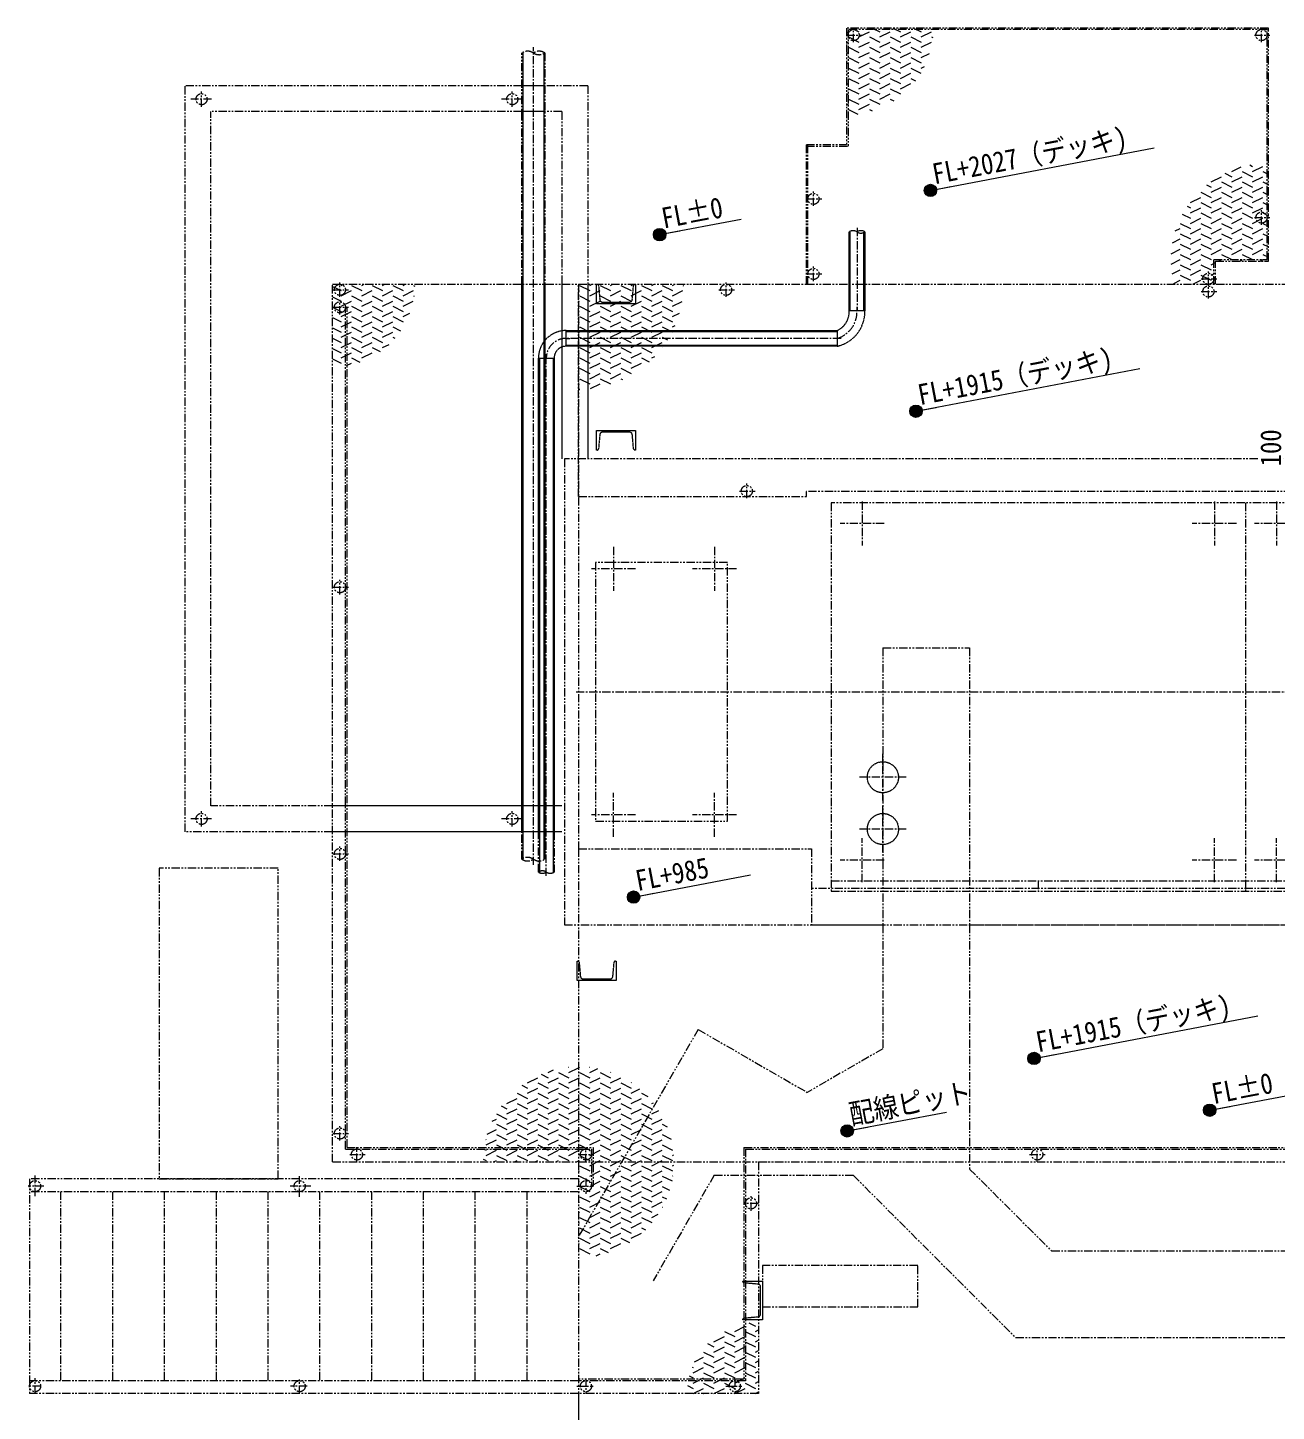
# Model space of a CAD drawing. Header units: millimetres. Extents: x -211 to 45495, y 24 to 52952.
# Drawn here: x 611 to 5433, y 37736 to 43081 of the extents above; entities that cross this region are included whole.
import ezdxf

# ---------------------------------------------------------------- set-up
doc = ezdxf.new("R2010")
doc.units = ezdxf.units.MM
for name, pattern in [('CENTER', [50.7, 31.8, -6.3, 6.3, -6.3]), ('DASHED', [4, 3, -1]), ('PHANTOM', [63.3, 31.8, -6.3, 6.3, -6.3, 6.3, -6.3])]:
    doc.linetypes.add(name, pattern=pattern)
doc.layers.add('Layer2', color=7, linetype='Continuous')
doc.styles.add('ＭＳ 明朝', font='')
doc.styles.get('ＭＳ 明朝').set_extended_font_data('ＭＳ 明朝')

# ---------------------------------------------------------------- blocks, each defined once
blk = doc.blocks.new('BLKF037')
at = {"layer": 'Layer2', "color": 7, "linetype": 'CENTER', "lineweight": 13}
for p, q in [((3913.8, 40095.5), (3913.8, 40275.5)), ((4003.8, 40185.5), (3823.8, 40185.5))]:
    blk.add_line(p, q, dxfattribs=at)
at = {"layer": 'Layer2', "color": 7, "linetype": 'DASHED', "lineweight": 13}
blk.add_circle((3913.8, 40185.5), 60, dxfattribs=at)
blk = doc.blocks.new('BLKF038')
at = {"layer": 'Layer2', "color": 7, "linetype": 'CENTER', "lineweight": 13}
for p, q in [((3913.8, 39895.5), (3913.8, 40075.5)), ((4003.8, 39985.5), (3823.8, 39985.5))]:
    blk.add_line(p, q, dxfattribs=at)
at = {"layer": 'Layer2', "color": 7, "linetype": 'DASHED', "lineweight": 13}
blk.add_circle((3913.8, 39985.5), 60, dxfattribs=at)
blk = doc.blocks.new('BLKF036')
at = {"layer": 'Layer2', "color": 7, "linetype": 'PHANTOM', "lineweight": 13}
for p, q in [((6513.8, 41245.5), (3713.8, 41245.5)), ((3713.8, 41245.5), (3713.8, 39745.5)), ((5313.8, 41245.5), (5313.8, 39745.5)), ((6513.8, 39745.5), (6513.8, 41245.5)), ((3313.8, 41015.5), (2803.8, 41015.5)), ((2803.8, 41015.5), (2803.8, 40015.5)), ((3313.8, 40015.5), (3313.8, 41015.5)), ((2803.8, 40015.5), (3313.8, 40015.5)), ((3713.8, 39785.5), (6513.8, 39785.5)), ((4513.8, 39785.5), (4513.8, 39745.5)), ((5913.8, 39785.5), (5913.8, 39745.5)), ((3713.8, 39745.5), (6513.8, 39745.5))]:
    blk.add_line(p, q, dxfattribs=at)
at = {"layer": 'Layer2', "color": 7, "linetype": 'CENTER', "lineweight": 13}
for p, q in [((3833.8, 41250.5), (3833.8, 41080.5)), ((5193.8, 41250.5), (5193.8, 41080.5)), ((5433.8, 41250.5), (5433.8, 41080.5)), ((6393.8, 41250.5), (6393.8, 41080.5)), ((3918.8, 41165.5), (3748.8, 41165.5)), ((5278.8, 41165.5), (5108.8, 41165.5)), ((5518.8, 41165.5), (5348.8, 41165.5)), ((6478.8, 41165.5), (6308.8, 41165.5)), ((2873.8, 41075.5), (2873.8, 40905.5)), ((3263.8, 41075.5), (3263.8, 40905.5)), ((2958.8, 40990.5), (2788.8, 40990.5)), ((3348.8, 40990.5), (3178.8, 40990.5)), ((2728.8, 40515.5), (6588.8, 40515.5)), ((2873.8, 39955.5), (2873.8, 40125.5)), ((3263.8, 39955.5), (3263.8, 40125.5)), ((2958.8, 40040.5), (2788.8, 40040.5)), ((3348.8, 40040.5), (3178.8, 40040.5)), ((3833.8, 39780.5), (3833.8, 39950.5)), ((5193.8, 39780.5), (5193.8, 39950.5)), ((5433.8, 39780.5), (5433.8, 39950.5)), ((6393.8, 39780.5), (6393.8, 39950.5)), ((3918.8, 39865.5), (3748.8, 39865.5)), ((5278.8, 39865.5), (5108.8, 39865.5)), ((5518.8, 39865.5), (5348.8, 39865.5)), ((6478.8, 39865.5), (6308.8, 39865.5))]:
    blk.add_line(p, q, dxfattribs=at)
for name in ['BLKF037', 'BLKF038']:
    blk.add_blockref(name, (0, 0), dxfattribs=at)
blk = doc.blocks.new('FXTIP_BLACKDOT_S')
at = {"color": 0, "linetype": 'Continuous', "lineweight": -2}
blk.add_line((0, 0), (-1, 0), dxfattribs=at)
blk.add_lwpolyline([(-0.15, 0, 0.3, 0.3, 1), (0.15, 0, 0.3, 0.3, 1)], format="xyseb", close=True, dxfattribs=at)
blk.add_circle((0, 0), 0.3, dxfattribs=at)
blk = doc.blocks.new('BLKF2461')
at = {"layer": 'Layer2', "color": 4, "linetype": 'Continuous', "lineweight": 25}
for q in [(8928.8, 41322), (7085.3, 41155.5)]:
    blk.add_line((8928.8, 41155.5), q, dxfattribs=at)
at = {"layer": 'Layer2', "color": 7, "linetype": 'Continuous', "lineweight": 13}
for p, q in [((7105.1, 41155.5), (7147.5, 41198)), ((7155.1, 41155.5), (7197.5, 41198)), ((7205.1, 41155.5), (7247.5, 41198)), ((7255.1, 41155.5), (7297.5, 41198)), ((7305.1, 41155.5), (7347.5, 41198)), ((7355.1, 41155.5), (7397.5, 41198)), ((7405.1, 41155.5), (7447.5, 41198)), ((7455.1, 41155.5), (7497.5, 41198)), ((7505.1, 41155.5), (7547.5, 41198)), ((7555.1, 41155.5), (7597.5, 41198)), ((7605.1, 41155.5), (7647.5, 41198)), ((7655.1, 41155.5), (7697.5, 41198)), ((7705.1, 41155.5), (7747.5, 41198)), ((7755.1, 41155.5), (7797.5, 41198)), ((7805.1, 41155.5), (7847.5, 41198)), ((7855.1, 41155.5), (7897.5, 41198)), ((7905.1, 41155.5), (7947.5, 41198)), ((7955.1, 41155.5), (7997.5, 41198)), ((8005.1, 41155.5), (8047.5, 41198)), ((8055.1, 41155.5), (8097.5, 41198)), ((8105.1, 41155.5), (8147.5, 41198)), ((8155.1, 41155.5), (8197.5, 41198)), ((8205.1, 41155.5), (8247.5, 41198)), ((8255.1, 41155.5), (8297.5, 41198)), ((8305.1, 41155.5), (8347.5, 41198)), ((8355.1, 41155.5), (8397.5, 41198)), ((8405.1, 41155.5), (8447.5, 41198)), ((8455.1, 41155.5), (8497.5, 41198)), ((8505.1, 41155.5), (8547.5, 41198)), ((8555.1, 41155.5), (8597.5, 41198)), ((8605.1, 41155.5), (8647.5, 41198)), ((8655.1, 41155.5), (8697.5, 41198)), ((8705.1, 41155.5), (8747.5, 41198)), ((8755.1, 41155.5), (8797.5, 41198)), ((8805.1, 41155.5), (8847.5, 41198)), ((8855.1, 41155.5), (8897.5, 41198))]:
    blk.add_line(p, q, dxfattribs=at)
blk = doc.blocks.new('BLKF2460')
at = {"layer": 'Layer2', "color": 4, "linetype": 'Continuous', "lineweight": 25}
for p, q in [((6283.8, 41335.5), (6283.8, 41775.4)), ((6933.8, 41736.4), (6933.8, 41775.4)), ((6933.8, 41335.5), (6933.8, 41634.6)), ((6283.8, 41335.5), (6933.8, 41335.5))]:
    blk.add_line(p, q, dxfattribs=at)
at = {"layer": 'Layer2', "color": 1, "linetype": 'PHANTOM', "lineweight": 13}
for p, q in [((7713.8, 41564.2), (7713.8, 41775.4)), ((7913.8, 41335.5), (7913.8, 41775.4)), ((6933.8, 41535.5), (7563.6, 41535.5)), ((5361.7, 41415.5), (2683.8, 41415.5)), ((2683.8, 41415.5), (2683.8, 39615.5)), ((6133.8, 41415.5), (5461.7, 41415.5)), ((6133.8, 41285.5), (6133.8, 41415.5)), ((6633.8, 38745.5), (6633.8, 41335.5)), ((6633.8, 41335.5), (7913.8, 41335.5)), ((6833.8, 38945.5), (6833.8, 41335.5)), ((6633.8, 41285.5), (6133.8, 41285.5)), ((3913.8, 40685.5), (3913.8, 39615.5)), ((3913.8, 40685.5), (4248.8, 40685.5)), ((4248.8, 40685.5), (4248.8, 39615.5)), ((7833.8, 39781), (7833.8, 39945.5)), ((7833.8, 39945.5), (8433.8, 39945.5)), ((8433.8, 39145.5), (8433.8, 39945.5)), ((7833.8, 38945.5), (7833.8, 39681)), ((2683.8, 39615.5), (3913.8, 39615.5)), ((3913.8, 39615.5), (3913.8, 39136.8)), ((4248.8, 39615.5), (6633.8, 39615.5)), ((4248.8, 39615.5), (4248.8, 38672.1)), ((3200.4, 39211.2), (2736.3, 38407.4)), ((3200.4, 39211.2), (3621.5, 38968)), ((3913.8, 39136.8), (3621.5, 38968)), ((8433.8, 39145.5), (8848.8, 39145.5)), ((6833.8, 38945.5), (6898.8, 38945.5)), ((7086.4, 38945.5), (7833.8, 38945.5)), ((6633.8, 38745.5), (8848.8, 38745.5)), ((3262.1, 38648), (3026.4, 38239.9)), ((3262.1, 38648), (3799.1, 38648)), ((3799.1, 38648), (4426.1, 38021.1)), ((4248.8, 38672.1), (4564.8, 38356.1)), ((4564.8, 38356.1), (5578.3, 38356.1)), ((4426.1, 38021.1), (5578.3, 38021.1))]:
    blk.add_line(p, q, dxfattribs=at)
at = {"layer": 'Layer2', "color": 7, "linetype": 'Continuous', "lineweight": 13}
for p, q in [((6317.1, 41335.5), (6486.8, 41505.3)), ((6367.1, 41335.5), (6536.8, 41505.3)), ((6417.1, 41335.5), (6586.8, 41505.3)), ((6467.1, 41335.5), (6636.8, 41505.3)), ((6517.1, 41335.5), (6686.8, 41505.3)), ((6567.1, 41335.5), (6736.8, 41505.3)), ((6617.1, 41335.5), (6786.8, 41505.3)), ((6667.1, 41335.5), (6836.8, 41505.3)), ((6717.1, 41335.5), (6886.8, 41505.3))]:
    blk.add_line(p, q, dxfattribs=at)
blk.add_blockref('BLKF2461', (0, 0), dxfattribs=at)
blk = doc.blocks.new('BLKF2916')
at = {"layer": 'Layer2', "color": 2, "linetype": 'PHANTOM', "lineweight": 13}
for p, q in [((5403.2, 43079.5), (3773.2, 43079.5)), ((3773.2, 43079.5), (3773.2, 42629.5)), ((5403.2, 42179.5), (5403.2, 43079.5)), ((3779.2, 43073.5), (3779.2, 42623.5)), ((5397.2, 43073.5), (3779.2, 43073.5)), ((5397.2, 42185.5), (5397.2, 43073.5)), ((2519.2, 42089.5), (2519.2, 42983.3)), ((2608.3, 42983.3), (2608.3, 42089.5)), ((1218.8, 39974.5), (1218.8, 42856.5)), ((2519.2, 42856.5), (1218.8, 42856.5)), ((2773.8, 42856.5), (2608.3, 42856.5)), ((2773.8, 42856.5), (2773.8, 42089.5)), ((1318.8, 40074.5), (1318.8, 42756.5)), ((2519.2, 42756.5), (1318.8, 42756.5)), ((2673.8, 42756.5), (2608.3, 42756.5)), ((2673.8, 42756.5), (2673.8, 42089.5)), ((3618.2, 42089.5), (3618.2, 42629.5)), ((3618.2, 42629.5), (3773.2, 42629.5)), ((3618.2, 42623.5), (3779.2, 42623.5)), ((3624.2, 42089.5), (3624.2, 42629.5)), ((5192.2, 42185.5), (5397.2, 42185.5)), ((5192.2, 42089.5), (5192.2, 42185.5)), ((5198.2, 42089.5), (5198.2, 42179.5)), ((5198.2, 42179.5), (5403.2, 42179.5)), ((1788.2, 38699.5), (1788.2, 42089.5)), ((1788.2, 42089.5), (2738.2, 42089.5)), ((2738.2, 41269.5), (2738.2, 42089.5)), ((2738.2, 42089.5), (3618.2, 42089.5)), ((2738.2, 42089.5), (2738.2, 39909.5)), ((3618.2, 42089.5), (6063.2, 42089.5)), ((1838.2, 38749.5), (1838.2, 42000.7)), ((1844.2, 38755.5), (1844.2, 42000.7)), ((2738.2, 41269.5), (3618.2, 41269.5)), ((6063.2, 41289.5), (3618.2, 41289.5)), ((3618.2, 41269.5), (3618.2, 41289.5)), ((1788.2, 40074.5), (1318.8, 40074.5)), ((1788.2, 39974.5), (1218.8, 39974.5)), ((2519.2, 39869.1), (2519.2, 39974.5)), ((2583.5, 39819.3), (2583.5, 39974.5)), ((2644, 39974.5), (2644, 39819.3)), ((2738.2, 39909.5), (2738.2, 38699.5)), ((2738.2, 39909.5), (3638.2, 39909.5)), ((3638.2, 39909.5), (3638.2, 39615.5)), ((1578.2, 39834.5), (1118.2, 39834.5)), ((1118.2, 39834.5), (1118.2, 38634.5)), ((1578.2, 38634.5), (1578.2, 39834.5)), ((6418.2, 39755.5), (3638.2, 39755.5)), ((3638.2, 39615.5), (6518.2, 39615.5)), ((1838.2, 38749.5), (2788.2, 38749.5)), ((1844.2, 38755.5), (2794.2, 38755.5)), ((2788.2, 38749.5), (2788.2, 38605.9)), ((2794.2, 38755.5), (2794.2, 38605.9)), ((3377.2, 38755.5), (3377.2, 37860.5)), ((3377.2, 38755.5), (6518.2, 38755.5)), ((3383.2, 38749.5), (3383.2, 37854.5)), ((3383.2, 38749.5), (6518.2, 38749.5)), ((1788.2, 38699.5), (2738.2, 38699.5)), ((2738.2, 38699.5), (2738.2, 37804.5)), ((2738.2, 38699.5), (3538.2, 38699.5)), ((3433.2, 38699.5), (3433.2, 37804.5)), ((3433.2, 38699.5), (6518.2, 38699.5)), ((972.6, 38634.5), (618.2, 38634.5)), ((618.2, 38634.5), (618.2, 37804.5)), ((2738.2, 38634.5), (972.6, 38634.5)), ((1118.2, 38634.5), (1578.2, 38634.5)), ((2788.2, 38605.9), (2794.2, 38605.9)), ((972.6, 38584.5), (618.2, 38584.5)), ((738.2, 38584.5), (738.2, 37854.5)), ((938.2, 38584.5), (938.2, 37854.5)), ((2738.2, 38584.5), (972.6, 38584.5)), ((1138.2, 38584.5), (1138.2, 37854.5)), ((1338.2, 38584.5), (1338.2, 37854.5)), ((1538.2, 38584.5), (1538.2, 37854.5)), ((1738.2, 38584.5), (1738.2, 37854.5)), ((1938.2, 38584.5), (1938.2, 37854.5)), ((2138.2, 38584.5), (2138.2, 37854.5)), ((2338.2, 38584.5), (2338.2, 37854.5)), ((2538.2, 38584.5), (2538.2, 37854.5)), ((4048.2, 38299.5), (3448.2, 38299.5)), ((3448.2, 38299.5), (3448.2, 38139.5)), ((4048.2, 38139.5), (4048.2, 38299.5)), ((3448.2, 38139.5), (4048.2, 38139.5)), ((2738.2, 37854.5), (618.2, 37854.5)), ((3377.2, 37860.5), (2738.2, 37860.5)), ((3383.2, 37854.5), (2738.2, 37854.5)), ((2738.2, 37804.5), (618.2, 37804.5)), ((3433.2, 37804.5), (2738.2, 37804.5)), ((2788.2, 37833.2), (2794.2, 37833.2))]:
    blk.add_line(p, q, dxfattribs=at)
at = {"layer": 'Layer2', "color": 7, "linetype": 'Continuous', "lineweight": 13}
for p, q in [((3792.3, 43079.5), (3821.4, 43065)), ((3872.3, 43079.5), (3901.4, 43065)), ((3952.3, 43079.5), (3981.4, 43065)), ((4032.3, 43079.5), (4061.4, 43065)), ((3773.2, 43060.9), (3781.4, 43065)), ((3773.2, 43020.9), (3781.4, 43025)), ((3781.4, 43045), (3821.4, 43025)), ((3821.4, 43045), (3861.4, 43065)), ((3821.4, 43005), (3861.4, 43025)), ((3861.4, 43045), (3901.4, 43025)), ((3901.4, 43045), (3941.4, 43065)), ((3901.4, 43005), (3941.4, 43025)), ((3941.4, 43045), (3981.4, 43025)), ((3981.4, 43045), (4021.4, 43065)), ((3981.4, 43005), (4021.4, 43025)), ((4021.4, 43045), (4061.4, 43025)), ((4061.4, 43045), (4101.4, 43065)), ((4061.4, 43005), (4101.4, 43025)), ((4101.4, 43045), (4106.6, 43042.4)), ((3773.2, 42980.9), (3781.4, 42985)), ((3781.4, 43005), (3821.4, 42985)), ((3821.4, 42965), (3861.4, 42985)), ((3861.4, 43005), (3901.4, 42985)), ((3901.4, 42965), (3941.4, 42985)), ((3941.4, 43005), (3981.4, 42985)), ((3981.4, 42965), (4021.4, 42985)), ((4021.4, 43005), (4061.4, 42985)), ((4061.4, 42965), (4093.9, 42981.3)), ((3773.2, 42940.9), (3781.4, 42945)), ((3781.4, 42965), (3821.4, 42945)), ((3781.4, 42925), (3821.4, 42905)), ((3821.4, 42925), (3861.4, 42945)), ((3861.4, 42965), (3901.4, 42945)), ((3861.4, 42925), (3901.4, 42905)), ((3901.4, 42925), (3941.4, 42945)), ((3941.4, 42965), (3981.4, 42945)), ((3941.4, 42925), (3981.4, 42905)), ((3981.4, 42925), (4021.4, 42945)), ((4021.4, 42965), (4061.4, 42945)), ((4021.4, 42925), (4060.1, 42905.7)), ((4061.4, 42925), (4074.1, 42931.4)), ((3773.2, 42900.9), (3781.4, 42905)), ((3773.2, 42860.9), (3781.4, 42865)), ((3781.4, 42885), (3821.4, 42865)), ((3821.4, 42885), (3861.4, 42905)), ((3821.4, 42845), (3861.4, 42865)), ((3861.4, 42885), (3901.4, 42865)), ((3901.4, 42885), (3941.4, 42905)), ((3901.4, 42845), (3941.4, 42865)), ((3941.4, 42885), (3981.4, 42865)), ((3981.4, 42885), (4021.4, 42905)), ((3981.4, 42845), (4021.4, 42865)), ((4021.4, 42885), (4039.7, 42875.8)), ((3773.2, 42820.9), (3781.4, 42825)), ((3781.4, 42845), (3821.4, 42825)), ((3821.4, 42805), (3861.4, 42825)), ((3861.4, 42845), (3901.4, 42825)), ((3901.4, 42805), (3941.4, 42825)), ((3941.4, 42845), (3981.4, 42825)), ((3773.2, 42780.9), (3781.4, 42785)), ((3781.4, 42805), (3821.4, 42785)), ((3781.4, 42765), (3817.4, 42747)), ((3821.4, 42765), (3861.4, 42785)), ((3861.4, 42805), (3901.4, 42785)), ((3861.4, 42765), (3872.9, 42759.2)), ((3941.4, 42805), (3955.5, 42797.9)), ((3779.7, 42744.1), (3781.4, 42745)), ((5330.4, 42550.5), (5341.4, 42545)), ((5341.4, 42525), (5381.4, 42545)), ((5398.3, 42556.5), (5403.2, 42554.1)), ((5181.4, 42485), (5221.4, 42505)), ((5234, 42518.7), (5261.4, 42505)), ((5261.4, 42525), (5296.8, 42542.7)), ((5261.4, 42485), (5301.4, 42505)), ((5301.4, 42525), (5341.4, 42505)), ((5341.4, 42485), (5381.4, 42505)), ((5381.4, 42525), (5403.2, 42514.1)), ((5141.4, 42445), (5181.4, 42425)), ((5163.7, 42473.8), (5181.4, 42465)), ((5181.4, 42445), (5221.4, 42465)), ((5221.4, 42485), (5261.4, 42465)), ((5221.4, 42445), (5261.4, 42425)), ((5261.4, 42445), (5301.4, 42465)), ((5301.4, 42485), (5341.4, 42465)), ((5301.4, 42445), (5341.4, 42425)), ((5341.4, 42445), (5381.4, 42465)), ((5381.4, 42485), (5403.2, 42474.1)), ((5381.4, 42445), (5403.2, 42434.1)), ((5088.5, 42391.4), (5101.4, 42385)), ((5101.4, 42405), (5141.4, 42425)), ((5101.4, 42365), (5141.4, 42385)), ((5141.4, 42405), (5181.4, 42385)), ((5181.4, 42405), (5221.4, 42425)), ((5181.4, 42365), (5221.4, 42385)), ((5221.4, 42405), (5261.4, 42385)), ((5261.4, 42405), (5301.4, 42425)), ((5261.4, 42365), (5301.4, 42385)), ((5301.4, 42405), (5341.4, 42385)), ((5341.4, 42405), (5381.4, 42425)), ((5341.4, 42365), (5381.4, 42385)), ((5381.4, 42405), (5403.2, 42394.1)), ((5070.1, 42360.6), (5101.4, 42345)), ((5101.4, 42325), (5141.4, 42345)), ((5141.4, 42365), (5181.4, 42345)), ((5181.4, 42325), (5221.4, 42345)), ((5221.4, 42365), (5261.4, 42345)), ((5261.4, 42325), (5301.4, 42345)), ((5301.4, 42365), (5341.4, 42345)), ((5341.4, 42325), (5381.4, 42345)), ((5381.4, 42365), (5403.2, 42354.1)), ((5042.9, 42295.8), (5061.4, 42305)), ((5061.4, 42325), (5101.4, 42305)), ((5061.4, 42285), (5101.4, 42265)), ((5101.4, 42285), (5141.4, 42305)), ((5141.4, 42325), (5181.4, 42305)), ((5141.4, 42285), (5181.4, 42265)), ((5181.4, 42285), (5221.4, 42305)), ((5221.4, 42325), (5261.4, 42305)), ((5221.4, 42285), (5261.4, 42265)), ((5261.4, 42285), (5301.4, 42305)), ((5301.4, 42325), (5341.4, 42305)), ((5301.4, 42285), (5341.4, 42265)), ((5341.4, 42285), (5381.4, 42305)), ((5381.4, 42325), (5403.2, 42314.1)), ((5381.4, 42285), (5403.2, 42274.1)), ((5026.9, 42207.7), (5061.4, 42225)), ((5031.9, 42250.2), (5061.4, 42265)), ((5061.4, 42245), (5101.4, 42225)), ((5101.4, 42245), (5141.4, 42265)), ((5101.4, 42205), (5141.4, 42225)), ((5141.4, 42245), (5181.4, 42225)), ((5181.4, 42245), (5221.4, 42265)), ((5181.4, 42205), (5221.4, 42225)), ((5221.4, 42245), (5261.4, 42225)), ((5261.4, 42245), (5301.4, 42265)), ((5261.4, 42205), (5301.4, 42225)), ((5301.4, 42245), (5341.4, 42225)), ((5341.4, 42245), (5381.4, 42265)), ((5341.4, 42205), (5381.4, 42225)), ((5381.4, 42245), (5403.2, 42234.1)), ((5026.6, 42167.6), (5061.4, 42185)), ((5061.4, 42205), (5101.4, 42185)), ((5101.4, 42165), (5141.4, 42185)), ((5141.4, 42205), (5181.4, 42185)), ((5181.4, 42165), (5198.2, 42173.4)), ((5210.5, 42179.5), (5221.4, 42185)), ((5221.4, 42205), (5261.4, 42185)), ((5290.5, 42179.5), (5301.4, 42185)), ((5301.4, 42205), (5341.4, 42185)), ((5370.5, 42179.5), (5381.4, 42185)), ((5381.4, 42205), (5403.2, 42194.1)), ((5030.4, 42129.5), (5061.4, 42145)), ((5061.4, 42165), (5101.4, 42145)), ((5061.4, 42125), (5101.4, 42105)), ((5101.4, 42125), (5141.4, 42145)), ((5141.4, 42165), (5181.4, 42145)), ((5141.4, 42125), (5181.4, 42105)), ((5181.4, 42125), (5198.2, 42133.4)), ((1788.2, 42081.6), (1821.4, 42065)), ((1821.4, 42085), (1830.5, 42089.5)), ((1821.4, 42045), (1861.4, 42065)), ((1861.4, 42085), (1901.4, 42065)), ((1901.4, 42085), (1910.5, 42089.5)), ((1901.4, 42045), (1941.4, 42065)), ((1941.4, 42085), (1981.4, 42065)), ((1981.4, 42085), (1990.5, 42089.5)), ((1981.4, 42045), (2021.4, 42065)), ((2021.4, 42085), (2061.4, 42065)), ((2061.4, 42085), (2070.5, 42089.5)), ((2061.4, 42045), (2101.4, 42065)), ((2101.4, 42085), (2106.7, 42082.4)), ((2738.2, 42063.4), (2741.4, 42065)), ((2741.4, 42085), (2781.4, 42065)), ((2781.4, 42085), (2790.5, 42089.5)), ((2781.4, 42045), (2821.4, 42065)), ((2821.4, 42085), (2861.4, 42065)), ((2861.4, 42085), (2870.5, 42089.5)), ((2861.4, 42045), (2901.4, 42065)), ((2901.4, 42085), (2941.4, 42065)), ((2941.4, 42085), (2950.5, 42089.5)), ((2941.4, 42045), (2981.4, 42065)), ((2981.4, 42085), (3021.4, 42065)), ((3021.4, 42085), (3030.5, 42089.5)), ((3021.4, 42045), (3061.4, 42065)), ((3061.4, 42085), (3101.4, 42065)), ((3101.4, 42085), (3110.5, 42089.5)), ((3101.4, 42045), (3141.4, 42065)), ((3141.4, 42085), (3143.7, 42083.8)), ((5037.9, 42093.2), (5061.4, 42105)), ((5110.5, 42089.5), (5141.4, 42105)), ((5190.5, 42089.5), (5198.2, 42093.4)), ((1788.2, 42041.6), (1821.4, 42025)), ((1821.4, 42005), (1861.4, 42025)), ((1861.4, 42045), (1901.4, 42025)), ((1901.4, 42005), (1941.4, 42025)), ((1941.4, 42045), (1981.4, 42025)), ((1981.4, 42005), (2021.4, 42025)), ((2021.4, 42045), (2061.4, 42025)), ((2061.4, 42005), (2100, 42024.3)), ((2101.4, 42045), (2103.5, 42044)), ((2738.2, 42023.4), (2741.4, 42025)), ((2741.4, 42045), (2781.4, 42025)), ((2781.4, 42005), (2821.4, 42025)), ((2821.4, 42045), (2861.4, 42025)), ((2861.4, 42005), (2901.4, 42025)), ((2901.4, 42045), (2941.4, 42025)), ((2941.4, 42005), (2981.4, 42025)), ((2981.4, 42045), (3021.4, 42025)), ((3021.4, 42005), (3061.4, 42025)), ((3061.4, 42045), (3101.4, 42025)), ((3101.4, 42005), (3138.3, 42023.4)), ((1788.2, 42001.6), (1821.4, 41985)), ((1788.2, 41961.6), (1821.4, 41945)), ((1821.4, 41965), (1861.4, 41985)), ((1861.4, 42005), (1901.4, 41985)), ((1861.4, 41965), (1901.4, 41945)), ((1901.4, 41965), (1941.4, 41985)), ((1941.4, 42005), (1981.4, 41985)), ((1941.4, 41965), (1981.4, 41945)), ((1981.4, 41965), (2021.4, 41985)), ((2021.4, 42005), (2061.4, 41985)), ((2021.4, 41965), (2061.4, 41945)), ((2061.4, 41965), (2086.4, 41977.5)), ((2738.2, 41983.4), (2741.4, 41985)), ((2741.4, 42005), (2781.4, 41985)), ((2741.4, 41965), (2781.4, 41945)), ((2781.4, 41965), (2821.4, 41985)), ((2821.4, 42005), (2861.4, 41985)), ((2821.4, 41965), (2861.4, 41945)), ((2861.4, 41965), (2901.4, 41985)), ((2901.4, 42005), (2941.4, 41985)), ((2901.4, 41965), (2941.4, 41945)), ((2941.4, 41965), (2981.4, 41985)), ((2981.4, 42005), (3021.4, 41985)), ((2981.4, 41965), (3021.4, 41945)), ((3021.4, 41965), (3061.4, 41985)), ((3061.4, 42005), (3101.4, 41985)), ((3061.4, 41965), (3101.4, 41945)), ((3101.4, 41965), (3128.2, 41978.4)), ((1788.2, 41921.6), (1821.4, 41905)), ((1821.4, 41925), (1861.4, 41945)), ((1821.4, 41885), (1861.4, 41905)), ((1861.4, 41925), (1901.4, 41905)), ((1901.4, 41925), (1941.4, 41945)), ((1901.4, 41885), (1941.4, 41905)), ((1941.4, 41925), (1981.4, 41905)), ((1981.4, 41925), (2021.4, 41945)), ((1981.4, 41885), (2021.4, 41905)), ((2021.4, 41925), (2051.3, 41910)), ((2738.2, 41943.4), (2741.4, 41945)), ((2738.2, 41903.4), (2741.4, 41905)), ((2741.4, 41925), (2781.4, 41905)), ((2781.4, 41925), (2821.4, 41945)), ((2781.4, 41885), (2821.4, 41905)), ((2821.4, 41925), (2861.4, 41905)), ((2861.4, 41925), (2901.4, 41945)), ((2861.4, 41885), (2901.4, 41905)), ((2901.4, 41925), (2941.4, 41905)), ((2941.4, 41925), (2981.4, 41945)), ((2941.4, 41885), (2981.4, 41905)), ((2981.4, 41925), (3021.4, 41905)), ((3021.4, 41925), (3061.4, 41945)), ((3021.4, 41885), (3061.4, 41905)), ((3061.4, 41925), (3099.7, 41905.8)), ((3101.4, 41925), (3110.9, 41929.8)), ((1788.2, 41881.6), (1821.4, 41865)), ((1821.4, 41845), (1861.4, 41865)), ((1861.4, 41885), (1901.4, 41865)), ((1901.4, 41845), (1941.4, 41865)), ((1941.4, 41885), (1981.4, 41865)), ((1981.4, 41845), (2006.5, 41857.5)), ((2021.4, 41885), (2029.1, 41881.1)), ((2738.2, 41863.4), (2741.4, 41865)), ((2741.4, 41885), (2781.4, 41865)), ((2781.4, 41845), (2821.4, 41865)), ((2821.4, 41885), (2861.4, 41865)), ((2861.4, 41845), (2901.4, 41865)), ((2901.4, 41885), (2941.4, 41865)), ((2941.4, 41845), (2981.4, 41865)), ((2981.4, 41885), (3021.4, 41865)), ((3021.4, 41845), (3061.4, 41865)), ((3061.4, 41885), (3082.1, 41874.6)), ((1788.2, 41841.6), (1821.4, 41825)), ((1788.2, 41801.6), (1821.4, 41785)), ((1821.4, 41805), (1861.4, 41825)), ((1861.4, 41845), (1901.4, 41825)), ((1861.4, 41805), (1893.5, 41788.9)), ((1901.4, 41805), (1941.4, 41825)), ((1941.4, 41845), (1972.3, 41829.6)), ((2738.2, 41823.4), (2741.4, 41825)), ((2741.4, 41845), (2781.4, 41825)), ((2741.4, 41805), (2781.4, 41785)), ((2781.4, 41805), (2821.4, 41825)), ((2821.4, 41845), (2861.4, 41825)), ((2821.4, 41805), (2861.4, 41785)), ((2861.4, 41805), (2901.4, 41825)), ((2901.4, 41845), (2941.4, 41825)), ((2901.4, 41805), (2941.4, 41785)), ((2941.4, 41805), (2981.4, 41825)), ((2981.4, 41845), (3021.4, 41825)), ((2981.4, 41805), (3011.5, 41789.9)), ((3021.4, 41805), (3032.5, 41810.5)), ((3061.4, 41845), (3061.6, 41844.9)), ((1842.8, 41775.7), (1861.4, 41785)), ((2738.2, 41783.4), (2741.4, 41785)), ((2738.2, 41743.4), (2741.4, 41745)), ((2741.4, 41765), (2781.4, 41745)), ((2781.4, 41765), (2821.4, 41785)), ((2781.4, 41725), (2821.4, 41745)), ((2821.4, 41765), (2861.4, 41745)), ((2861.4, 41765), (2901.4, 41785)), ((2861.4, 41725), (2901.4, 41745)), ((2901.4, 41765), (2941.4, 41745)), ((2941.4, 41765), (2981.4, 41785)), ((2738.2, 41703.4), (2741.4, 41705)), ((2741.4, 41725), (2781.4, 41705)), ((2784.8, 41686.7), (2821.4, 41705)), ((2821.4, 41725), (2861.4, 41705)), ((2901.4, 41725), (2908.4, 41721.5)), ((2741.4, 41685), (2743.3, 41684)), ((2541.4, 39005), (2581.4, 39025)), ((2594.1, 39038.7), (2621.4, 39025)), ((2621.4, 39045), (2641.8, 39055.2)), ((2621.4, 39005), (2661.4, 39025)), ((2661.4, 39045), (2701.4, 39025)), ((2699.4, 39066), (2701.4, 39065)), ((2701.4, 39045), (2738.2, 39063.4)), ((2701.4, 39005), (2738.2, 39023.4)), ((2738.2, 39063.4), (2741.4, 39065)), ((2738.2, 39023.4), (2741.4, 39025)), ((2741.4, 39045), (2781.4, 39025)), ((2780.1, 39065.6), (2781.4, 39065)), ((2781.4, 39045), (2812.4, 39060.5)), ((2781.4, 39005), (2821.4, 39025)), ((2821.4, 39045), (2861.4, 39025)), ((2861.4, 39045), (2863.5, 39046)), ((2861.4, 39005), (2901.4, 39025)), ((2501.4, 38965), (2541.4, 38945)), ((2519.4, 38996), (2541.4, 38985)), ((2541.4, 38965), (2581.4, 38985)), ((2581.4, 39005), (2621.4, 38985)), ((2581.4, 38965), (2621.4, 38945)), ((2621.4, 38965), (2661.4, 38985)), ((2661.4, 39005), (2701.4, 38985)), ((2661.4, 38965), (2701.4, 38945)), ((2701.4, 38965), (2738.2, 38983.4)), ((2738.2, 38983.4), (2741.4, 38985)), ((2741.4, 39005), (2781.4, 38985)), ((2741.4, 38965), (2781.4, 38945)), ((2781.4, 38965), (2821.4, 38985)), ((2821.4, 39005), (2861.4, 38985)), ((2821.4, 38965), (2861.4, 38945)), ((2861.4, 38965), (2901.4, 38985)), ((2901.4, 39005), (2941.4, 38985)), ((2901.4, 38965), (2941.4, 38945)), ((2941.4, 39005), (2943, 39005.8)), ((2941.4, 38965), (2975, 38981.8)), ((2981.4, 38965), (3005.9, 38952.7)), ((2439.8, 38915.8), (2461.4, 38905)), ((2461.4, 38925), (2501.4, 38945)), ((2501.4, 38925), (2541.4, 38905)), ((2541.4, 38925), (2581.4, 38945)), ((2581.4, 38925), (2621.4, 38905)), ((2621.4, 38925), (2661.4, 38945)), ((2661.4, 38925), (2701.4, 38905)), ((2701.4, 38925), (2738.2, 38943.4)), ((2738.2, 38943.4), (2741.4, 38945)), ((2741.4, 38925), (2781.4, 38905)), ((2781.4, 38925), (2821.4, 38945)), ((2821.4, 38925), (2861.4, 38905)), ((2861.4, 38925), (2901.4, 38945)), ((2901.4, 38925), (2941.4, 38905)), ((2941.4, 38925), (2981.4, 38945)), ((2981.4, 38925), (3021.4, 38905)), ((3021.4, 38925), (3027.3, 38928)), ((2404.9, 38856.8), (2421.4, 38865)), ((2421.4, 38885), (2461.4, 38865)), ((2461.4, 38885), (2501.4, 38905)), ((2461.4, 38845), (2501.4, 38865)), ((2501.4, 38885), (2541.4, 38865)), ((2541.4, 38885), (2581.4, 38905)), ((2541.4, 38845), (2581.4, 38865)), ((2581.4, 38885), (2621.4, 38865)), ((2621.4, 38885), (2661.4, 38905)), ((2621.4, 38845), (2661.4, 38865)), ((2661.4, 38885), (2701.4, 38865)), ((2701.4, 38885), (2738.2, 38903.4)), ((2701.4, 38845), (2738.2, 38863.4)), ((2738.2, 38903.4), (2741.4, 38905)), ((2738.2, 38863.4), (2741.4, 38865)), ((2741.4, 38885), (2781.4, 38865)), ((2781.4, 38885), (2821.4, 38905)), ((2781.4, 38845), (2821.4, 38865)), ((2821.4, 38885), (2861.4, 38865)), ((2861.4, 38885), (2901.4, 38905)), ((2861.4, 38845), (2901.4, 38865)), ((2901.4, 38885), (2941.4, 38865)), ((2941.4, 38885), (2981.4, 38905)), ((2941.4, 38845), (2981.4, 38865)), ((2981.4, 38885), (3021.4, 38865)), ((3021.4, 38885), (3048.3, 38898.5)), ((3021.4, 38845), (3061.4, 38865)), ((2385.8, 38807.2), (2421.4, 38825)), ((2421.4, 38845), (2461.4, 38825)), ((2421.4, 38805), (2461.4, 38785)), ((2461.4, 38805), (2501.4, 38825)), ((2501.4, 38845), (2541.4, 38825)), ((2501.4, 38805), (2541.4, 38785)), ((2541.4, 38805), (2581.4, 38825)), ((2581.4, 38845), (2621.4, 38825)), ((2581.4, 38805), (2621.4, 38785)), ((2621.4, 38805), (2661.4, 38825)), ((2661.4, 38845), (2701.4, 38825)), ((2661.4, 38805), (2701.4, 38785)), ((2701.4, 38805), (2738.2, 38823.4)), ((2738.2, 38823.4), (2741.4, 38825)), ((2741.4, 38845), (2781.4, 38825)), ((2741.4, 38805), (2781.4, 38785)), ((2781.4, 38805), (2821.4, 38825)), ((2821.4, 38845), (2861.4, 38825)), ((2821.4, 38805), (2861.4, 38785)), ((2861.4, 38805), (2901.4, 38825)), ((2901.4, 38845), (2941.4, 38825)), ((2901.4, 38805), (2941.4, 38785)), ((2941.4, 38805), (2981.4, 38825)), ((2981.4, 38845), (3021.4, 38825)), ((2981.4, 38805), (3021.4, 38785)), ((3021.4, 38805), (3061.4, 38825)), ((3061.4, 38845), (3080.7, 38835.3)), ((3061.4, 38805), (3096, 38787.7)), ((2373.1, 38749.2), (2381.4, 38745)), ((2379.9, 38785.7), (2381.4, 38785)), ((2381.4, 38765), (2421.4, 38785)), ((2421.4, 38765), (2461.4, 38745)), ((2461.4, 38765), (2501.4, 38785)), ((2501.4, 38765), (2541.4, 38745)), ((2541.4, 38765), (2581.4, 38785)), ((2581.4, 38765), (2621.4, 38745)), ((2621.4, 38765), (2661.4, 38785)), ((2661.4, 38765), (2701.4, 38745)), ((2701.4, 38765), (2738.2, 38783.4)), ((2738.2, 38783.4), (2741.4, 38785)), ((2741.4, 38765), (2781.4, 38745)), ((2781.4, 38765), (2821.4, 38785)), ((2821.4, 38765), (2861.4, 38745)), ((2861.4, 38765), (2901.4, 38785)), ((2901.4, 38765), (2941.4, 38745)), ((2941.4, 38765), (2981.4, 38785)), ((2981.4, 38765), (3021.4, 38745)), ((3021.4, 38765), (3061.4, 38785)), ((3061.4, 38765), (3101.4, 38745)), ((2369.9, 38710.7), (2381.4, 38705)), ((2381.4, 38725), (2421.4, 38745)), ((2410.5, 38699.5), (2421.4, 38705)), ((2421.4, 38725), (2461.4, 38705)), ((2461.4, 38725), (2501.4, 38745)), ((2490.5, 38699.5), (2501.4, 38705)), ((2501.4, 38725), (2541.4, 38705)), ((2541.4, 38725), (2581.4, 38745)), ((2570.5, 38699.5), (2581.4, 38705)), ((2581.4, 38725), (2621.4, 38705)), ((2621.4, 38725), (2661.4, 38745)), ((2650.5, 38699.5), (2661.4, 38705)), ((2661.4, 38725), (2701.4, 38705)), ((2701.4, 38725), (2738.2, 38743.4)), ((2730.5, 38699.5), (2738.2, 38703.4)), ((2738.2, 38743.4), (2741.4, 38745)), ((2738.2, 38703.4), (2741.4, 38705)), ((2741.4, 38725), (2781.4, 38705)), ((2781.4, 38725), (2821.4, 38745)), ((2781.4, 38685), (2810.5, 38699.5)), ((2810.5, 38699.5), (2821.4, 38705)), ((2821.4, 38725), (2861.4, 38705)), ((2861.4, 38725), (2901.4, 38745)), ((2861.4, 38685), (2890.5, 38699.5)), ((2890.5, 38699.5), (2901.4, 38705)), ((2901.4, 38725), (2941.4, 38705)), ((2941.4, 38725), (2981.4, 38745)), ((2941.4, 38685), (2970.5, 38699.5)), ((2970.5, 38699.5), (2981.4, 38705)), ((2981.4, 38725), (3021.4, 38705)), ((3021.4, 38725), (3061.4, 38745)), ((3021.4, 38685), (3050.5, 38699.5)), ((3050.5, 38699.5), (3061.4, 38705)), ((3061.4, 38725), (3101.4, 38705)), ((3101.4, 38725), (3105.6, 38727.1)), ((2738.2, 38663.4), (2741.4, 38665)), ((2741.4, 38685), (2781.4, 38665)), ((2741.4, 38645), (2781.4, 38625)), ((2781.4, 38645), (2821.4, 38665)), ((2821.4, 38685), (2861.4, 38665)), ((2821.4, 38645), (2861.4, 38625)), ((2861.4, 38645), (2901.4, 38665)), ((2901.4, 38685), (2941.4, 38665)), ((2901.4, 38645), (2941.4, 38625)), ((2941.4, 38645), (2981.4, 38665)), ((2981.4, 38685), (3021.4, 38665)), ((2981.4, 38645), (3021.4, 38625)), ((3021.4, 38645), (3061.4, 38665)), ((3061.4, 38685), (3101.4, 38665)), ((3061.4, 38645), (3099.3, 38626.1)), ((3101.4, 38685), (3106.5, 38687.5)), ((3101.4, 38645), (3102.7, 38645.6)), ((2738.2, 38623.4), (2741.4, 38625)), ((2741.4, 38605), (2781.4, 38585)), ((2781.4, 38605), (2821.4, 38625)), ((2821.4, 38605), (2861.4, 38585)), ((2861.4, 38605), (2901.4, 38625)), ((2901.4, 38605), (2941.4, 38585)), ((2941.4, 38605), (2981.4, 38625)), ((2981.4, 38605), (3021.4, 38585)), ((3021.4, 38605), (3061.4, 38625)), ((3061.4, 38605), (3090.2, 38590.6)), ((2738.2, 38583.4), (2741.4, 38585)), ((2738.2, 38543.4), (2741.4, 38545)), ((2741.4, 38565), (2781.4, 38545)), ((2781.4, 38565), (2821.4, 38585)), ((2781.4, 38525), (2821.4, 38545)), ((2821.4, 38565), (2861.4, 38545)), ((2861.4, 38565), (2901.4, 38585)), ((2861.4, 38525), (2901.4, 38545)), ((2901.4, 38565), (2941.4, 38545)), ((2941.4, 38565), (2981.4, 38585)), ((2941.4, 38525), (2981.4, 38545)), ((2981.4, 38565), (3021.4, 38545)), ((3021.4, 38565), (3061.4, 38585)), ((3021.4, 38525), (3061.4, 38545)), ((3061.4, 38565), (3077.9, 38556.8)), ((2738.2, 38503.4), (2741.4, 38505)), ((2741.4, 38525), (2781.4, 38505)), ((2741.4, 38485), (2781.4, 38465)), ((2781.4, 38485), (2821.4, 38505)), ((2821.4, 38525), (2861.4, 38505)), ((2821.4, 38485), (2861.4, 38465)), ((2861.4, 38485), (2901.4, 38505)), ((2901.4, 38525), (2941.4, 38505)), ((2901.4, 38485), (2941.4, 38465)), ((2941.4, 38485), (2981.4, 38505)), ((2981.4, 38525), (3021.4, 38505)), ((2981.4, 38485), (3021.4, 38465)), ((3021.4, 38485), (3046.3, 38497.4)), ((3061.4, 38525), (3062.4, 38524.5)), ((2738.2, 38463.4), (2741.4, 38465)), ((2741.4, 38445), (2781.4, 38425)), ((2781.4, 38445), (2821.4, 38465)), ((2821.4, 38445), (2861.4, 38425)), ((2861.4, 38445), (2901.4, 38465)), ((2901.4, 38445), (2941.4, 38425)), ((2941.4, 38445), (2981.4, 38465)), ((2981.4, 38445), (2996.9, 38437.2)), ((2738.2, 38423.4), (2741.4, 38425)), ((2738.2, 38383.4), (2741.4, 38385)), ((2741.4, 38405), (2781.4, 38385)), ((2781.4, 38405), (2821.4, 38425)), ((2781.4, 38365), (2821.4, 38385)), ((2821.4, 38405), (2861.4, 38385)), ((2861.4, 38405), (2901.4, 38425)), ((2861.4, 38365), (2901.4, 38385)), ((2901.4, 38405), (2935.1, 38388.1)), ((2941.4, 38405), (2981.4, 38425)), ((2738.2, 38343.4), (2741.4, 38345)), ((2741.4, 38365), (2781.4, 38345)), ((2806.2, 38337.4), (2821.4, 38345)), ((2821.4, 38365), (2852.7, 38349.3)), ((3341.4, 38045), (3381.4, 38065)), ((3395.5, 38077.9), (3421.4, 38065)), ((3261.4, 38005), (3301.4, 38025)), ((3301.4, 38045), (3341.4, 38025)), ((3301.4, 38005), (3341.4, 37985)), ((3341.4, 38005), (3381.4, 38025)), ((3381.4, 38045), (3421.4, 38025)), ((3381.4, 38005), (3421.4, 37985)), ((3421.4, 38045), (3433.2, 38050.9)), ((3421.4, 38005), (3433.2, 38010.9)), ((3221.4, 37965), (3261.4, 37945)), ((3236, 37997.7), (3261.4, 37985)), ((3261.4, 37965), (3301.4, 37985)), ((3301.4, 37965), (3341.4, 37945)), ((3341.4, 37965), (3381.4, 37985)), ((3381.4, 37965), (3421.4, 37945)), ((3421.4, 37965), (3433.2, 37970.9)), ((3177, 37907.2), (3181.4, 37905)), ((3181.4, 37885), (3221.4, 37905)), ((3186, 37927.3), (3221.4, 37945)), ((3221.4, 37925), (3261.4, 37905)), ((3261.4, 37925), (3301.4, 37945)), ((3261.4, 37885), (3301.4, 37905)), ((3301.4, 37925), (3341.4, 37905)), ((3341.4, 37925), (3381.4, 37945)), ((3341.4, 37885), (3381.4, 37905)), ((3381.4, 37925), (3421.4, 37905)), ((3421.4, 37925), (3433.2, 37930.9)), ((3165.8, 37872.8), (3181.4, 37865)), ((3181.4, 37845), (3221.4, 37865)), ((3221.4, 37885), (3261.4, 37865)), ((3221.4, 37845), (3261.4, 37825)), ((3261.4, 37845), (3301.4, 37865)), ((3301.4, 37885), (3341.4, 37865)), ((3301.4, 37845), (3341.4, 37825)), ((3341.4, 37845), (3381.4, 37865)), ((3381.4, 37885), (3421.4, 37865)), ((3381.4, 37845), (3421.4, 37825)), ((3421.4, 37885), (3433.2, 37890.9)), ((3421.4, 37845), (3433.2, 37850.9)), ((3159, 37836.2), (3181.4, 37825)), ((3181.4, 37805), (3221.4, 37825)), ((3221.4, 37805), (3222.3, 37804.5)), ((3261.4, 37805), (3301.4, 37825)), ((3301.4, 37805), (3302.3, 37804.5)), ((3341.4, 37805), (3381.4, 37825)), ((3381.4, 37805), (3382.3, 37804.5)), ((3421.4, 37805), (3433.2, 37810.9))]:
    blk.add_line(p, q, dxfattribs=at)
at = {"layer": 'Layer2', "color": 7, "linetype": 'CENTER', "lineweight": 13}
for p, q in [((3800.5, 43024.8), (3800.5, 43080.8)), ((5375.8, 43024.8), (5375.8, 43080.8)), ((3773, 43052.2), (3833, 43052.2)), ((5348.3, 43052.2), (5408.3, 43052.2)), ((2563.8, 39846.8), (2563.8, 43005.5)), ((1282.4, 42774.6), (1282.4, 42834.6)), ((2482.4, 42774.6), (2482.4, 42834.6)), ((1321.1, 42804.5), (1241.1, 42804.5)), ((2521.1, 42804.5), (2441.1, 42804.5)), ((3645.5, 42392.2), (3645.5, 42448.2)), ((3618, 42419.5), (3678, 42419.5)), ((5348.3, 42347.2), (5408.3, 42347.2)), ((5375.8, 42319.8), (5375.8, 42375.8)), ((3813.8, 42307.1), (3813.8, 41987.7)), ((3618, 42129.5), (3678, 42129.5)), ((3645.5, 42102.2), (3645.5, 42158.2)), ((5170.8, 42083.5), (5170.8, 42139.5)), ((1789.3, 42068.2), (1849.3, 42068.2)), ((1816.8, 42040.8), (1816.8, 42096.8)), ((3280.6, 42068.2), (3340.6, 42068.2)), ((3308.2, 42040.8), (3308.2, 42096.8)), ((5143.3, 42110.9), (5203.3, 42110.9)), ((5170.8, 42034.4), (5170.8, 42090.4)), ((1816.8, 41973.3), (1816.8, 42029.3)), ((5143.3, 42061.7), (5203.3, 42061.7)), ((1789.3, 42000.7), (1849.3, 42000.7)), ((3813.8, 41987.7), (3813.8, 42002.9)), ((3752.7, 41880.5), (2680.9, 41880.5)), ((2690, 41880.5), (2705.1, 41880.5)), ((3737.6, 41880.5), (3722.5, 41880.5)), ((2613.8, 41804.3), (2613.8, 41820.2)), ((2613.8, 39804.2), (2613.8, 41819.5)), ((3388.2, 41263.5), (3388.2, 41319.5)), ((3360.6, 41290.9), (3420.6, 41290.9)), ((1816.8, 40892), (1816.8, 40948)), ((1789.3, 40919.3), (1849.3, 40919.3)), ((1282.4, 39994.6), (1282.4, 40054.6)), ((2482.4, 39994.6), (2482.4, 40054.6)), ((1321.1, 40024.5), (1241.1, 40024.5)), ((2521.1, 40024.5), (2441.1, 40024.5)), ((1789.3, 39889.3), (1849.3, 39889.3)), ((1816.8, 39862), (1816.8, 39918)), ((1789.3, 38809.3), (1849.3, 38809.3)), ((1816.8, 38782), (1816.8, 38838)), ((1882.5, 38700.8), (1882.5, 38756.8)), ((2766.8, 38699.5), (2766.8, 38755.5)), ((4509.9, 38699.5), (4509.9, 38755.5)), ((1854.9, 38728.2), (1914.9, 38728.2)), ((2738.2, 38728.2), (2794.2, 38728.2)), ((4479.9, 38728.2), (4539.9, 38728.2)), ((639.5, 38567.2), (639.5, 38647.2)), ((1661.2, 38564.5), (1661.2, 38644.5)), ((673.4, 38605.9), (613.4, 38605.9)), ((1704.9, 38605.9), (1624.9, 38605.9)), ((2732.1, 38605.9), (2794.2, 38605.9)), ((2766.8, 38635.9), (2766.8, 38575.9)), ((3433.2, 38539.5), (3377.2, 38539.5)), ((3404.5, 38510.9), (3404.5, 38566.8)), ((639.5, 37804.5), (639.5, 37864.5)), ((1661.2, 37804.5), (1661.2, 37859.8)), ((2766.8, 37863.2), (2766.8, 37803.2)), ((3341.8, 37863.2), (3341.8, 37803.2)), ((660.9, 37833.2), (610.9, 37833.2)), ((1689.8, 37833.2), (1625.8, 37833.2)), ((2732.1, 37833.2), (2794.2, 37833.2)), ((3307.1, 37833.2), (3369.2, 37833.2))]:
    blk.add_line(p, q, dxfattribs=at)
at = {"layer": 'Layer2', "color": 7, "linetype": 'DASHED', "lineweight": 13}
for p, q in [((2523.4, 42983.3), (2523.4, 39869.1)), ((2604.1, 42983.3), (2604.1, 39869.1)), ((2608.3, 42856.5), (2519.2, 42856.5)), ((2608.3, 42756.5), (2519.2, 42756.5)), ((3783.5, 42089.5), (3783.5, 42292)), ((3787.3, 41987.7), (3787.3, 42292)), ((3840.2, 41987.7), (3840.2, 42292)), ((3844, 42292), (3844, 42089.5)), ((2519.2, 39974.5), (2519.2, 42089.5)), ((2608.3, 42089.5), (2608.3, 39974.5)), ((2673.8, 42089.5), (2673.8, 41415.5)), ((2773.8, 42089.5), (2773.8, 41415.5)), ((2808.2, 42014.5), (2808.2, 42089.5)), ((2808.2, 42089.5), (2810.6, 42089.5)), ((2815.6, 42085), (2820.4, 42030.2)), ((2946, 42030.2), (2950.8, 42085)), ((2955.8, 42089.5), (2958.2, 42089.5)), ((2958.2, 42089.5), (2958.2, 42014.5)), ((3783.5, 41987.7), (3783.5, 42089.5)), ((3844, 42089.5), (3844, 41987.7)), ((2958.2, 42014.5), (2808.2, 42014.5)), ((2830.3, 42021), (2936, 42021)), ((3844, 41987.7), (3783.5, 41987.7)), ((3844, 41987.7), (3783.5, 41987.7)), ((2690, 41850.3), (2690, 41910.8)), ((2690, 41910.8), (3737.6, 41910.8)), ((2690, 41907), (3737.6, 41907)), ((3737.6, 41910.8), (3737.6, 41850.3)), ((3737.6, 41910.8), (3737.6, 41850.3)), ((2690, 41854.1), (3737.6, 41854.1)), ((3737.6, 41850.3), (2690, 41850.3)), ((2583.5, 39974.5), (2583.5, 41804.3)), ((2583.5, 41804.3), (2644, 41804.3)), ((2587.3, 41804.3), (2587.3, 39819.3)), ((2640.2, 41804.3), (2640.2, 39819.3)), ((2644, 41804.3), (2644, 39974.5)), ((2808.2, 41524.5), (2958.2, 41524.5)), ((2808.2, 41449.5), (2808.2, 41524.5)), ((2820.4, 41508.9), (2815.6, 41454.1)), ((2936, 41518), (2830.3, 41518)), ((2950.8, 41454.1), (2946, 41508.9)), ((2958.2, 41524.5), (2958.2, 41449.5)), ((2810.6, 41449.5), (2808.2, 41449.5)), ((2958.2, 41449.5), (2955.8, 41449.5)), ((2673.8, 40074.5), (1788.2, 40074.5)), ((2673.8, 39974.5), (1788.2, 39974.5)), ((2608.3, 39974.5), (2608.3, 39869.1)), ((2733.2, 39400.5), (2733.2, 39475.5)), ((2733.2, 39475.5), (2735.6, 39475.5)), ((2740.6, 39471), (2745.4, 39416.2)), ((2871, 39416.2), (2875.8, 39471)), ((2880.8, 39475.5), (2883.2, 39475.5)), ((2883.2, 39475.5), (2883.2, 39400.5)), ((2883.2, 39400.5), (2733.2, 39400.5)), ((2755.3, 39407), (2861, 39407)), ((3373.2, 38237.1), (3373.2, 38239.5)), ((3373.2, 38239.5), (3448.2, 38239.5)), ((3432.6, 38227.3), (3377.7, 38232.1)), ((3441.7, 38111.7), (3441.7, 38217.4)), ((3448.2, 38239.5), (3448.2, 38089.5)), ((3373.2, 38089.5), (3373.2, 38092)), ((3448.2, 38089.5), (3373.2, 38089.5)), ((3377.7, 38096.9), (3432.6, 38101.7)), ((2738.2, 37804.5), (2738.2, 37564.5))]:
    blk.add_line(p, q, dxfattribs=at)
at = {"layer": 'Layer2', "color": 7, "linetype": 'PHANTOM', "lineweight": 13}
for p, q in [((2690, 41850.3), (2690, 41910.8)), ((2583.5, 41804.3), (2644, 41804.3))]:
    blk.add_line(p, q, dxfattribs=at)
at = {"layer": 'Layer2', "color": 2, "linetype": 'PHANTOM', "lineweight": 13}
for centre in [(3800.5, 43052.2), (5375.8, 43052.2), (1282.4, 42804.5), (2482.4, 42804.5), (3645.5, 42419.5), (5375.8, 42347.2), (3645.5, 42129.5), (5170.8, 42110.9), (1816.8, 42068.2), (1816.8, 42068.2), (3308.2, 42068.2), (5170.8, 42061.7), (1816.8, 42000.7), (3388.2, 41290.9), (3388.2, 41290.9), (1816.8, 40919.3), (1282.4, 40024.5), (1816.8, 39889.3), (1816.8, 38809.3), (1816.8, 38809.3), (1882.5, 38728.2), (1882.5, 38728.2), (2766.8, 38728.2), (4509.9, 38728.2), (4509.9, 38728.2), (639.5, 38605.9), (1661.2, 38605.9), (2766.8, 38605.9), (3404.5, 38539.5), (639.5, 37833.2), (1661.2, 37833.2), (2766.8, 37833.2), (3341.8, 37833.2)]:
    blk.add_circle(centre, 21.4, dxfattribs=at)
at = {"layer": 'Layer2', "color": 7, "linetype": 'PHANTOM', "lineweight": 13}
blk.add_circle((2482.4, 40024.5), 21.4, dxfattribs=at)
at = {"layer": 'Layer2', "color": 2, "linetype": 'PHANTOM', "lineweight": 13}
for centre, radius, start, end in [((2541.5, 42949.5), 40.5, 56.6015, 123.3985), ((2586.1, 42949.5), 40.5, 56.6015, 123.3985), ((2586.1, 43017), 40.5, 236.6015, 303.3985), ((2541.5, 39835.3), 40.5, 56.6015, 123.3985), ((2541.5, 39902.8), 40.5, 236.6015, 303.3985), ((2586.1, 39902.8), 40.5, 236.6015, 303.3985), ((2598.7, 39796.4), 27.5, 56.6015, 123.3985), ((2598.7, 39842.2), 27.5, 236.6015, 303.3985), ((2628.9, 39842.2), 27.5, 236.6015, 303.3985)]:
    blk.add_arc(centre, radius, start, end, dxfattribs=at)
at = {"layer": 'Layer2', "color": 7, "linetype": 'DASHED', "lineweight": 13}
for centre, radius, start, end in [((3798.7, 42269), 27.5, 56.6015, 123.3985), ((3828.9, 42269), 27.5, 56.6015, 123.3985), ((3828.9, 42314.9), 27.5, 236.6015, 303.3985), ((2810.6, 42084.5), 5, 5, 90), ((2955.8, 42084.5), 5, 90, 175), ((2830.3, 42031), 10, 185, 270), ((2936, 42031), 10, 270, 355), ((3707.4, 41983.7), 136.7, 282.7734, 1.7068), ((3702.3, 41984.1), 81.3, 295.7133, 2.5892), ((2690, 41804.3), 106.5, 90, 180), ((2690, 41804.3), 46, 90, 180), ((2830.3, 41508), 10, 90, 175), ((2936, 41508), 10, 5, 90), ((2810.6, 41454.5), 5, 270, 355), ((2955.8, 41454.5), 5, 185, 270), ((2735.6, 39470.5), 5, 5, 90), ((2880.8, 39470.5), 5, 90, 175), ((2755.3, 39417), 10, 185, 270), ((2861, 39417), 10, 270, 355), ((3378.2, 38237.1), 5, 180, 265), ((3431.7, 38217.4), 10, 0, 85), ((3431.7, 38111.7), 10, 275, 0), ((3378.2, 38092), 5, 95, 180)]:
    blk.add_arc(centre, radius, start, end, dxfattribs=at)
at = {"layer": 'Layer2', "color": 7, "linetype": 'CENTER', "lineweight": 13}
for centre, radius, start, end in [((3705.8, 41983.8), 108, 287.0931, 2.0863), ((2690, 41804.3), 76.2, 90, 180)]:
    blk.add_arc(centre, radius, start, end, dxfattribs=at)

msp = doc.modelspace()

# ---------------------------------------------------------------- linework, layer by layer
at = {"layer": 'Layer2', "color": 7, "linetype": 'Continuous', "lineweight": 13}
for p, q in [((4097.4, 42452.3), (4961.9, 42617.1)), ((3051.5, 42281.4), (3365.8, 42341.3)), ((4041.4, 41599.3), (4905.9, 41764.1)), ((2951, 39722.5), (3402.8, 39808.6)), ((4497.4, 39099.3), (5361.9, 39264.1)), ((5175.9, 38899.3), (5490.2, 38959.3)), ((3775.9, 38819.3), (4159, 38892.4))]:
    msp.add_line(p, q, dxfattribs=at)

# ---------------------------------------------------------------- block references
msp.add_blockref('BLKF2916', (0, 0), dxfattribs=at)
at = {"layer": 'Layer2', "color": 7, "linetype": 'Continuous', "lineweight": 13, "xscale": 80, "yscale": 80}
for p, rotation in [((4097.4, 42452.3), 190.7920737162326), ((3051.5, 42281.4), 190.7920737162328), ((4041.4, 41599.3), 190.7920737162322), ((2951, 39722.5), 190.792073716232), ((4497.4, 39099.3), 190.7920737162322), ((5175.9, 38899.3), 190.7920737162328), ((3775.9, 38819.3), 190.7920737162323)]:
    msp.add_blockref('FXTIP_BLACKDOT_S', p, dxfattribs=dict(at, rotation=rotation))
at = {"layer": 'Layer2', "color": 1, "linetype": 'PHANTOM', "lineweight": 13}
msp.add_blockref('BLKF2460', (0, 0), dxfattribs=at)
at = {"layer": 'Layer2', "color": 7, "linetype": 'CENTER', "lineweight": 13}
msp.add_blockref('BLKF036', (0, 0), dxfattribs=at)

# ---------------------------------------------------------------- texts
at = {"layer": 'Layer2', "color": 6, "linetype": 'Continuous', "lineweight": 0, "style": 'ＭＳ 明朝', "width": 0.875}
for s, rotation, p in [('FL+2027（デッキ)', 10.7921, (4113.3, 42475.7)), ('FL%%p0', 10.7921, (3067.4, 42304.8)), ('FL+1915（デッキ)', 10.7921, (4057.3, 41622.7)), ('100', 90, (5451.7, 41386.4)), ('FL+985', 10.7921, (2966.9, 39745.9)), ('FL+1915（デッキ)', 10.7921, (4513.3, 39122.7)), ('FL%%p0', 10.7921, (5191.8, 38922.7)), ('配線ピット', 10.7921, (3791.8, 38842.7))]:
    msp.add_text(s, height=80, rotation=rotation, dxfattribs=at).set_placement(p)

doc.saveas('drawing.dxf')
